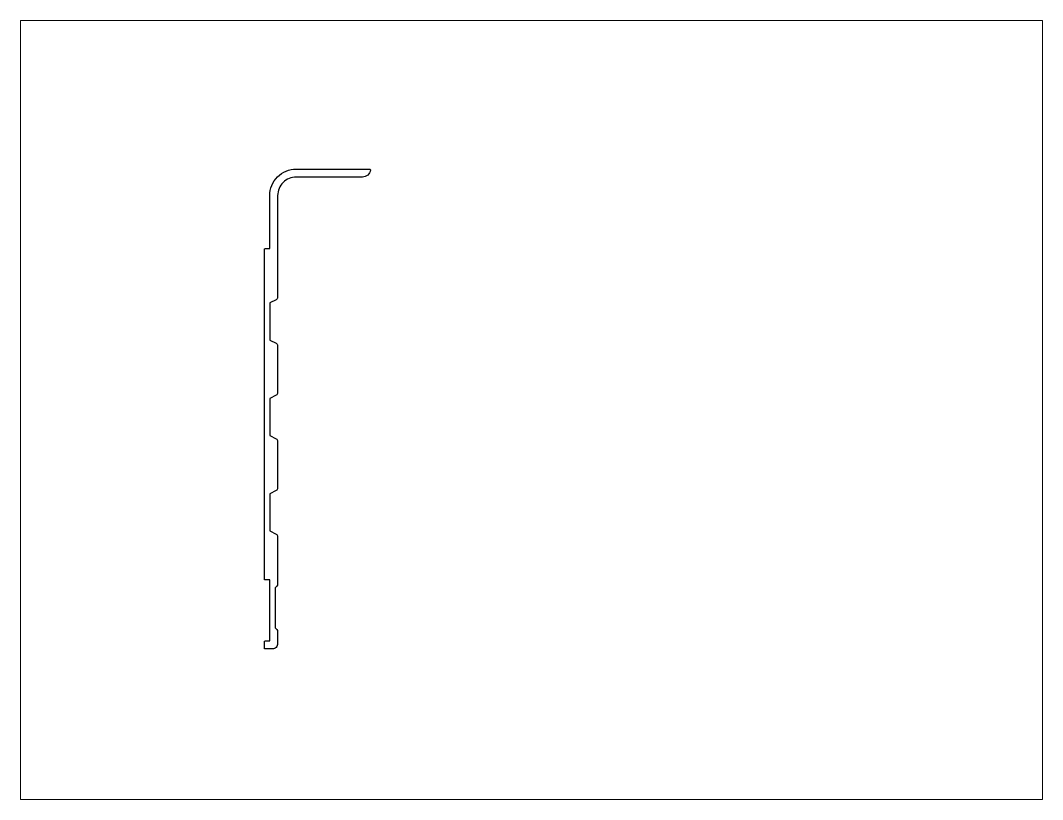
# Paper-space layout 'Layout1' of a CAD drawing. Extents: x 27 to 240, y 20 to 183.
# The model-space entities are those that its viewports show. They can reach past a viewport. Long polylines and large blocks are cut down to what shows.
import ezdxf

# ---------------------------------------------------------------- set-up
doc = ezdxf.new("R2010")
doc.units = 0
doc.header["$LTSCALE"] = 15
doc.layers.get('0').update_dxf_attribs({"linetype": 'CONTINUOUS'})

msp = doc.modelspace()

# ---------------------------------------------------------------- linework, layer by layer
at = {"ltscale": 0.05}
msp.add_lwpolyline([(94.16, 171.9), (91.71, 170.68), (91.71, 156.68), (94.16, 155.45, -0.284079), (94.71, 154.56), (94.71, 136.79, -0.284079), (94.16, 135.9), (91.71, 134.68), (91.71, 120.68), (94.16, 119.45, -0.284079), (94.71, 118.56), (94.71, 100.79, -0.284079), (94.16, 99.9), (91.71, 98.68), (91.71, 84.68), (94.16, 83.45, -0.284079), (94.71, 82.56), (94.71, 64.59, -0.198912), (94.42, 63.88), (93.71, 63.18), (93.71, 48.18), (94.42, 47.47, -0.198912), (94.71, 46.76), (94.71, 42.18, -0.414214), (92.71, 40.18), (91.71, 40.18), (90.01, 40.18, -0.414214), (89.71, 40.48), (89.71, 42.88, -0.414214), (90.01, 43.18), (91.71, 43.18), (91.71, 66.18), (90.01, 66.18, -0.414214), (89.71, 66.48), (89.71, 190.88, -0.414214), (90.01, 191.18), (91.71, 191.18), (91.71, 211.18, -0.414214), (101.71, 221.18), (129.4, 221.18, -0.447214), (129.69, 220.84, -0.381966), (126.71, 218.18), (101.71, 218.18, 0.414214), (94.71, 211.18), (94.71, 172.79, -0.284079)], format="xyb", close=True, dxfattribs=at)

psp = doc.layouts.get("Layout1")

# ---------------------------------------------------------------- viewports
at = {"layer": '0', "color": 0, "linetype": 'BYBLOCK', "ltscale": 0.05}
psp.add_viewport(center=(133.35, 101.6), size=(213.36, 162.56), view_center_point=(190.51, 130.3), view_height=293.8955, dxfattribs=at)

doc.saveas('drawing.dxf')
